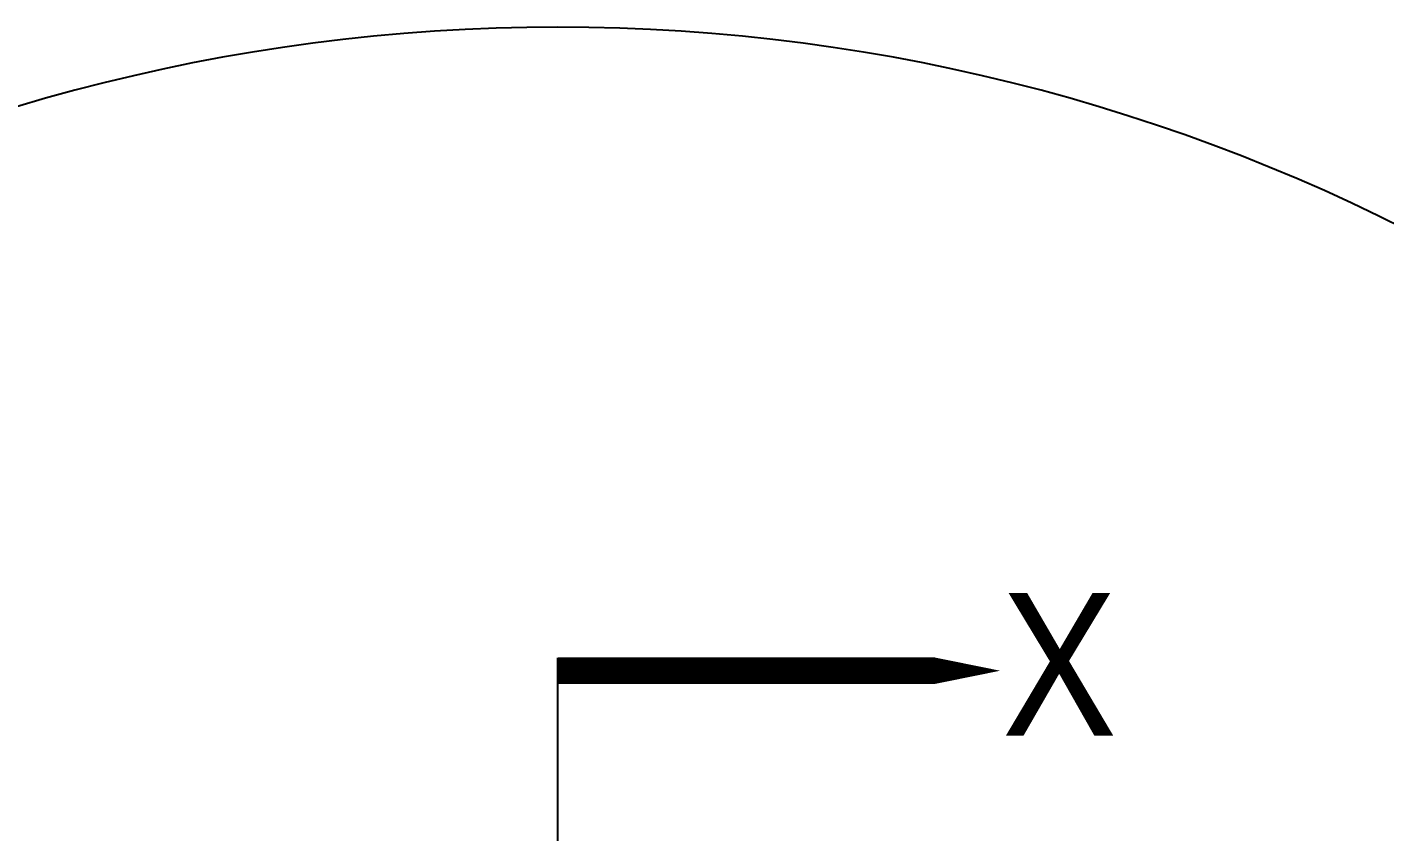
# Model space of a CAD drawing. Header units: millimetres. Extents: x 5828 to 7155, y 123 to 421.
# Drawn here: x 6876.7 to 6927.4, y 243.4 to 273.6 of the extents above; entities that cross this region are included whole.
import ezdxf
from ezdxf import colors
from ezdxf.entities.mleader import LeaderData, LeaderLine
from ezdxf.math import Vec2, Vec3

# ---------------------------------------------------------------- set-up
doc = ezdxf.new("R2010")
doc.units = ezdxf.units.MM
doc.linetypes.add('CENTER', pattern=[0.6, 0.375, -0.075, 0.075, -0.075])
for name, color, linetype in [('中心线', 7, 'Continuous'), ('多重引线', 7, 'Continuous'), ('运动范围', 7, 'Continuous')]:
    doc.layers.add(name, color=color, linetype=linetype)
doc.styles.get("Standard").update_dxf_attribs({"font": 'msyh.ttc'})
doc.styles.add('微软雅黑', font='msyh.ttc', dxfattribs={"height": 2})

msp = doc.modelspace()

# ---------------------------------------------------------------- linework, layer by layer
at = {"layer": '中心线', "linetype": 'CENTER', "ltscale": 50}
msp.add_line((6896.507, 203.322), (6896.507, 249.9507), dxfattribs=at)
at = {"layer": '多重引线'}
msp.add_arc((6896.507, 203.322), 70.2333, 30.822489, 149.177511, dxfattribs=at)
at = {"layer": '运动范围', "color": 0, "lineweight": 9}
msp.add_lwpolyline([(6896.507, 249.4661, 1, 1, 0), (6908.1135, 249.4661, 2, 0, 0), (6913.0523, 249.4661, 0, 0, 0)], format="xyseb", dxfattribs=at)

# ---------------------------------------------------------------- texts
at = {"layer": '运动范围', "color": 0, "lineweight": 9, "insert": (6917.3084, 252.3697), "char_height": 5.3333, "attachment_point": 3}
msp.add_mtext_dynamic_manual_height_columns('X', width=7.76337, gutter_width=17.5, heights=[0], dxfattribs=at)

# ---------------------------------------------------------------- leaders
at = {"layer": '多重引线'}
ml = msp.add_multileader_mtext('Standard', dxfattribs=at)
ml.set_content('R316', style='微软雅黑')
ml.set_leader_properties()
ml.build(insert=Vec2(0, 0))
ml.multileader.update_dxf_attribs({"text_left_attachment_type": 5, "text_right_attachment_type": 5, "dogleg_length": 1, "arrow_head_size": 1.7})
ctx = ml.context
ctx.base_point, ctx.char_height, ctx.arrow_head_size, ctx.landing_gap_size, ctx.plane_origin = Vec3(6991.6151, 253.0581), 2.1, 1.7, 0.4, Vec3(6923.0288, 221.9811)
ctx.left_attachment, ctx.right_attachment = 5, 5
notes = []
notes.append((ctx, [(0, (1, 1, 0), (6991.4151, 253.0581), (1, 0), 0.2, [(0, [(6905.839, 208.2143)], 0, [])])]))
ctx.mtext.insert, ctx.mtext.flow_direction = Vec3(6992.0151, 255.2394), 5
for ctx, leaders in notes:
    for number, flags, end, landing, length, lines in leaders:
        leader = LeaderData()
        leader.index, (leader.has_last_leader_line, leader.has_dogleg_vector, leader.attachment_direction) = number, flags
        leader.last_leader_point, leader.dogleg_vector, leader.dogleg_length = Vec3(end), Vec3(landing), length
        for number, points, colour, breaks in lines:
            line = LeaderLine()
            line.index, line.vertices, line.color, line.breaks = number, Vec3.list(points), colors.encode_raw_color(colour), breaks
            leader.lines.append(line)
        ctx.leaders.append(leader)

doc.saveas('drawing.dxf')
